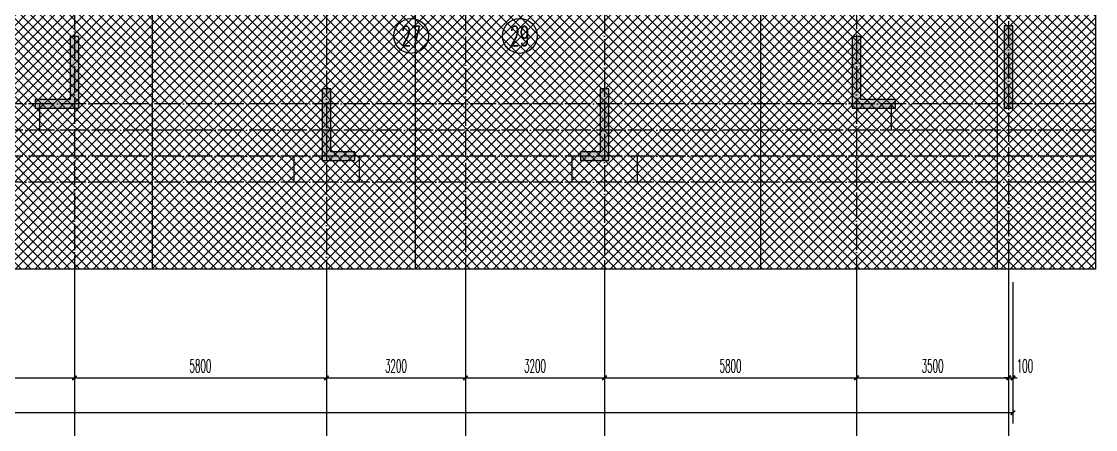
# Model space of a CAD drawing. Extents: x 27938 to 1507990, y 110129 to 923079.
# Drawn here: x 688074 to 712792, y 488633 to 498017 of the extents above; entities that cross this region are included whole.
import ezdxf
from ezdxf.enums import TextEntityAlignment as Align
from ezdxf.xclip import XClip

# ---------------------------------------------------------------- set-up
doc = ezdxf.new("R2010")
doc.units = 0
doc.header["$LTSCALE"] = 1000
doc.header["$MEASUREMENT"] = 0
doc.header["$XCLIPFRAME"] = 0
doc.linetypes.add('DOTE', pattern=[2.4200000000000004, 2, -0.2, 0.02, -0.2])
for name, color, linetype in [('----建筑底图', 8, 'Continuous'), ('AXIS', 3, 'Continuous'), ('AXIS_TEXT', 7, 'Continuous'), ('COLUMN', 9, 'Continuous'), ('DOTE', 1, 'Continuous'), ('PUB_HATCH', 8, 'Continuous')]:
    doc.layers.add(name, color=color, linetype=linetype)
doc.layers.add('填充', color=251, linetype='Continuous', lineweight=5)
doc.styles.add('_TCH_AXIS', font='COMPLEX', dxfattribs={"bigfont": 'GBCBIG'})
doc.styles.add('_TCH_DIM_T3', font='SIMPLEX.shx', dxfattribs={"width": 0.4941176470588236, "bigfont": 'GBCBIG.shx'})
doc.styles.add('COMPLEX', font='COMPLEX')
doc.dimstyles.new('_TCH_ARCH&&100', dxfattribs={"dimtxt": 297.5, "dimasz": 100, "dimexe": 250, "dimexo": 300, "dimgap": 126.25, "dimtad": 1, "dimdec": 0, "dimzin": 0, "dimdsep": 46, "dimtxsty": '_TCH_DIM_T3', "dimblk": 'ARCHTICK', "dimcen": 0.09, "dimclrt": 4, "dimazin": 2, "dimtfac": 1, "dimtdec": 0, "dimtix": 1, "dimtmove": 2, "dimatfit": 3, "dimfxl": 100, "dimtolj": 1, "dimtzin": 0, "dimarcsym": 0})

# ---------------------------------------------------------------- blocks, each defined once
blk = doc.blocks.new('GFDGFSDFGD')
at = {"layer": 'PUB_HATCH'}
for points in [[(470716.6138186982, 367423.7237571239), (470516.6138194655, 367423.7237572445), (470516.6138193845, 365523.7242152715), (470716.6138235736, 365523.7259667461)], [(448216.6364261545, 365523.7242152719), (449216.6352998484, 365523.7242152694), (449216.6352986619, 367173.7241577404), (449016.6352986619, 367173.7241577404), (449016.6352998484, 365723.7242152694), (448216.6364261545, 365723.7242152719)], [(468016.6126930281, 365523.7242152719), (468016.6126930281, 365723.7242152719), (467216.6138193342, 365723.7242152694), (467216.6138205207, 367173.7241577404), (467016.6138205207, 367173.7241577404), (467016.6138193342, 365523.7242152694)], [(455566.6242600596, 364323.7167685809), (455566.6242600596, 364523.7167686031), (455016.6362331249, 364523.716768596), (455016.6362338481, 365973.7087143213), (454816.6362338791, 365973.7087143213), (454816.6362331249, 364323.716768596)], [(460766.6248591364, 364323.7167694721), (461416.6128860577, 364323.7167694846), (461416.6128853034, 365973.7087152099), (461216.6128853345, 365973.7087152099), (461216.6128860577, 364523.7167694846), (460766.6248591364, 364523.7167695148)]]:
    blk.add_hatch(color=0, dxfattribs=at).paths.add_polyline_path(points)
at = {"layer": 'COLUMN', "color": 0}
for p, q in [((470716.6138186982, 367423.7237571239), (470516.6138194655, 367423.7237572445)), ((470516.6138194655, 367423.7237572445), (470516.6138193845, 365523.7242152715)), ((470716.6138235736, 365523.7259667461), (470716.6138186982, 367423.7237571239)), ((449216.6352986619, 367173.7241577404), (449016.6352986619, 367173.7241577404)), ((449016.6352986619, 367173.7241577404), (449016.6352998484, 365723.7242152694)), ((449216.6352998484, 365523.7242152694), (449216.6352986619, 367173.7241577404)), ((467216.6138205207, 367173.7241577404), (467016.6138205207, 367173.7241577404)), ((467016.6138205207, 367173.7241577404), (467016.6138193342, 365523.7242152694)), ((467216.6138193342, 365723.7242152694), (467216.6138205207, 367173.7241577404)), ((455016.6362338481, 365973.7087143213), (454816.6362338791, 365973.7087143213)), ((454816.6362338791, 365973.7087143213), (454816.6362331249, 364323.716768596)), ((455016.6362331249, 364523.716768596), (455016.6362338481, 365973.7087143213)), ((461416.6128853034, 365973.7087152099), (461216.6128853345, 365973.7087152099)), ((461216.6128853345, 365973.7087152099), (461216.6128860577, 364523.7167694846)), ((461416.6128860577, 364323.7167694846), (461416.6128853034, 365973.7087152099)), ((449016.6352998484, 365723.7242152694), (448216.6364261545, 365723.7242152719)), ((448216.6364261545, 365723.7242152719), (448216.6364261545, 365523.7242152719)), ((468016.6126930281, 365723.7242152719), (467216.6138193342, 365723.7242152694)), ((468016.6126930281, 365523.7242152719), (468016.6126930281, 365723.7242152719)), ((448216.6364261545, 365523.7242152719), (449216.6352998484, 365523.7242152694)), ((467016.6138193342, 365523.7242152694), (468016.6126930281, 365523.7242152719)), ((470516.6138193845, 365523.7242152715), (470716.6138235736, 365523.7259667461)), ((455566.6242600596, 364523.7167686031), (455016.6362331249, 364523.716768596)), ((455566.6242600596, 364323.7167685809), (455566.6242600596, 364523.7167686031)), ((461216.6128860577, 364523.7167694846), (460766.6248591364, 364523.7167695148)), ((460766.6248591364, 364523.7167695148), (460766.6248591364, 364323.7167694721)), ((454816.6362331249, 364323.716768596), (455566.6242600596, 364323.7167685809)), ((460766.6248591364, 364323.7167694721), (461416.6128860577, 364323.7167694846))]:
    blk.add_line(p, q, dxfattribs=at)
blk = doc.blocks.new('A$C74D73064')
at = {"layer": '填充'}
h = blk.add_hatch(dxfattribs=at)
h.set_pattern_fill('ANSI37', color=0, scale=100, style=0)
h.set_pattern_definition([(45, (-58932.59737397294, 57522.26104246161), (-112.2532015133644, 112.2532015133644), []), (135, (-58932.59737397294, 57522.26104246161), (-112.2532015133644, -112.2532015133644), [])])
h.paths.add_polyline_path([(-11083.82789761451, 26773.63365745218), (-11083.82091777574, 25273.6292442854), (-8583.827084053715, 25273.6292442854), (-8583.82764116174, 22973.6350746504), (-11083.82720834459, 22973.62955984916), (-11083.82773066033, 20773.90402130107), (-6383.836486936198, 20773.90256077482), (-6383.836485874082, 16773.62446525844), (-11233.82635060087, 16773.62446654285), (-11233.82674736297, 16773.624465956), (-14033.82971208036, 16773.62446596113), (-14033.82971208199, 18873.63040226582), (-14183.83259612235, 18873.56265653472), (-14183.8314515333, 20773.77960344986), (-14083.83046232309, 20773.89393582311), (-14083.83740852779, 26773.63032405323)], flags=16)
h.paths.add_polyline_path([(-39083.80215025903, 26773.63365745207), (-39083.8091300978, 25273.62924428529), (-41583.80296381982, 25273.62924428529), (-41583.80240671179, 22973.63507465029), (-39083.80283952894, 22973.62955984904), (-39083.80231721321, 20773.90402130096), (-43683.6098452587, 20773.90256089554), (-43683.60984632082, 16773.62446537917), (-38933.80369727267, 16773.62446654274), (-38933.80330051057, 16773.62446595589), (-36133.80033579317, 16773.62446596101), (-36133.80033579154, 18873.6304022657), (-35983.79745175119, 18873.5626565346), (-35983.79859634023, 21373.59815458627), (-36083.79958555044, 21373.71248695953), (-36083.79263934575, 26773.63032405311)], flags=16)
h.paths.add_polyline_path([(-52083.80424523528, 29673.63447373034), (1916.182622306049, 29673.63447373034), (1916.182622306049, 10173.63447490719), (-52083.80424523528, 10173.63447490719)])
at = {"color": 0}
blk.add_lwpolyline([(-52083.80424523528, 29673.63447373034), (1916.182622306049, 29673.63447373034), (1916.182622306049, 10173.63447490719), (-52083.80424523528, 10173.63447490719)], close=True, dxfattribs=at)
at = {"layer": 'DOTE', "color": 0}
for p, q in [((-19794.96489887004, 128076.6066358481), (-19794.96489887004, 3986.254199284944)), ((-13744.9648988698, 128076.6066358481), (-13744.9648988698, 3986.254199284944)), ((-5794.964898869745, 128076.6066358481), (-5794.964898869745, 3986.254199284944)), ((-344.9648988696281, 128076.6066358481), (-344.9648988696281, 3986.254199284944))]:
    blk.add_line(p, q, dxfattribs=at)
at = {"color": 169}
blk.add_blockref('GFDGFSDFGD', (-470700.3817029707, -351650.0903577822), dxfattribs=at)
blk = doc.blocks.new('HFHFTHFD')
at = {"layer": 'DOTE', "color": 0, "linetype": 'DOTE', "ltscale": 0.3}
for p, q in [((470616.5787020952, 612948.8100463543), (470616.5787020951, 593448.8100475312)), ((454916.7956122105, 604548.8100471115), (454916.5572260541, 593448.8100475312)), ((461316.3617923568, 604548.8100471115), (461316.6001785134, 593448.8100475312)), ((449116.5786929213, 601748.8100392178), (449116.5786929213, 593448.8100475312)), ((467116.5787022669, 601748.8100392178), (467116.5787022669, 593448.8100475312)), ((458116.5786953176, 600248.8100463543), (458116.5786953176, 593448.8100475312)), ((472616.5787020951, 597248.8100389724), (418616.5787028495, 597248.8100389724)), ((448316.5786817771, 597248.8100389725), (448316.5786817771, 596648.8100389723)), ((467916.5787022669, 597248.8100389725), (467916.578702267, 596648.8100389723)), ((472616.5787020951, 596648.8100389723), (418616.5787028495, 596648.8100389723)), ((472616.5787020951, 596048.810047531), (418616.5787028495, 596048.810047531)), ((454166.6130435566, 596048.8100475312), (454166.6001578184, 595448.8100475312)), ((455666.5829771796, 596048.8100475312), (455666.5958629177, 595448.8100475312)), ((460566.5744068645, 596048.8100475312), (460566.5615211263, 595448.8100475312)), ((462066.5443404875, 596048.8100475312), (462066.5572262256, 595448.8100475312)), ((472616.5787020951, 595448.810047531), (418616.5787028495, 595448.8100475312))]:
    blk.add_line(p, q, dxfattribs=at)
blk = doc.blocks.new('_ArchTick')
at = {"color": 0, "linetype": 'ByBlock', "const_width": 0.4}
blk.add_lwpolyline([(-0.5, -0.5), (0.5, 0.5)], dxfattribs=at)
blk = doc.blocks.new('*D371')
at = {"layer": 'AXIS', "color": 0, "lineweight": -2}
for p, q in [((710791.7834146576, 492020.5607476054), (710791.7834146576, 489570.5607476054)), ((710891.7834146722, 492020.5607476054), (710891.7834146722, 489570.5607476054)), ((710791.7834146576, 489820.5607476054), (710691.7834146576, 489820.5607476054)), ((710791.7834146576, 489820.5607476054), (710891.7834146722, 489820.5607476054)), ((710891.7834146722, 489820.5607476054), (710991.7834146722, 489820.5607476054))]:
    blk.add_line(p, q, dxfattribs=at)
at = {"layer": 'Defpoints', "color": 0}
for p in [(710791.7834146576, 492320.5607476054), (710891.7834146722, 492320.5607476054), (710891.7834146722, 489820.5607476054)]:
    blk.add_point(p, dxfattribs=at)
at = {"layer": 'AXIS', "color": 0, "lineweight": -2, "xscale": 100, "yscale": 100, "zscale": 100}
blk.add_blockref('_ArchTick', (710791.7834146576, 489820.5607476054), dxfattribs=at)
at = {"layer": 'AXIS', "color": 0, "lineweight": -2, "xscale": 100, "yscale": 100, "zscale": 100, "rotation": 180}
blk.add_blockref('_ArchTick', (710891.7834146722, 489820.5607476054), dxfattribs=at)
at = {"layer": 'AXIS', "color": 4, "insert": (711166.7834146722, 490095.5607476054), "char_height": 297.5, "attachment_point": 5, "style": '_TCH_DIM_T3'}
blk.add_mtext('\\A1;100', dxfattribs=at)
blk = doc.blocks.new('*D372')
at = {"layer": 'AXIS', "color": 0, "lineweight": -2}
for p, q in [((707291.7834146566, 492020.5607476054), (707291.7834146566, 489570.5607476054)), ((710791.7834146576, 492020.5607476054), (710791.7834146576, 489570.5607476054)), ((707291.7834146566, 489820.5607476054), (710791.7834146576, 489820.5607476054))]:
    blk.add_line(p, q, dxfattribs=at)
at = {"layer": 'Defpoints', "color": 0}
for p in [(707291.7834146566, 492320.5607476054), (710791.7834146576, 492320.5607476054), (710791.7834146576, 489820.5607476054)]:
    blk.add_point(p, dxfattribs=at)
at = {"layer": 'AXIS', "color": 0, "lineweight": -2, "xscale": 100, "yscale": 100, "zscale": 100, "rotation": 180}
blk.add_blockref('_ArchTick', (707291.7834146566, 489820.5607476054), dxfattribs=at)
at = {"layer": 'AXIS', "color": 0, "lineweight": -2, "xscale": 100, "yscale": 100, "zscale": 100}
blk.add_blockref('_ArchTick', (710791.7834146576, 489820.5607476054), dxfattribs=at)
at = {"layer": 'AXIS', "color": 4, "insert": (709041.7834146571, 490095.5607476054), "char_height": 297.5, "attachment_point": 5, "style": '_TCH_DIM_T3'}
blk.add_mtext('\\A1;3500', dxfattribs=at)
blk = doc.blocks.new('*D373')
at = {"layer": 'AXIS', "color": 0, "lineweight": -2}
for p, q in [((701491.8048923209, 492020.5607476054), (701491.8048923209, 489570.5607476054)), ((707291.7834146566, 492020.5607476054), (707291.7834146566, 489570.5607476054)), ((701491.8048923209, 489820.5607476054), (707291.7834146566, 489820.5607476054))]:
    blk.add_line(p, q, dxfattribs=at)
at = {"layer": 'Defpoints', "color": 0}
for p in [(701491.8048923209, 492320.5607476054), (707291.7834146566, 492320.5607476054), (707291.7834146566, 489820.5607476054)]:
    blk.add_point(p, dxfattribs=at)
at = {"layer": 'AXIS', "color": 0, "lineweight": -2, "xscale": 100, "yscale": 100, "zscale": 100, "rotation": 180}
blk.add_blockref('_ArchTick', (701491.8048923209, 489820.5607476054), dxfattribs=at)
at = {"layer": 'AXIS', "color": 0, "lineweight": -2, "xscale": 100, "yscale": 100, "zscale": 100}
blk.add_blockref('_ArchTick', (707291.7834146566, 489820.5607476054), dxfattribs=at)
at = {"layer": 'AXIS', "color": 4, "insert": (704391.7941534887, 490095.5607476054), "char_height": 297.5, "attachment_point": 5, "style": '_TCH_DIM_T3'}
blk.add_mtext('\\A1;5800', dxfattribs=at)
blk = doc.blocks.new('*D374')
at = {"layer": 'AXIS', "color": 0, "lineweight": -2}
for p, q in [((698291.7899737097, 492020.5607476054), (698291.7899737097, 489570.5607476054)), ((701491.8048923209, 492020.5607476054), (701491.8048923209, 489570.5607476054)), ((698291.7899737097, 489820.5607476054), (701491.8048923209, 489820.5607476054))]:
    blk.add_line(p, q, dxfattribs=at)
at = {"layer": 'Defpoints', "color": 0}
for p in [(698291.7899737097, 492320.5607476054), (701491.8048923209, 492320.5607476054), (701491.8048923209, 489820.5607476054)]:
    blk.add_point(p, dxfattribs=at)
at = {"layer": 'AXIS', "color": 0, "lineweight": -2, "xscale": 100, "yscale": 100, "zscale": 100, "rotation": 180}
blk.add_blockref('_ArchTick', (698291.7899737097, 489820.5607476054), dxfattribs=at)
at = {"layer": 'AXIS', "color": 0, "lineweight": -2, "xscale": 100, "yscale": 100, "zscale": 100}
blk.add_blockref('_ArchTick', (701491.8048923209, 489820.5607476054), dxfattribs=at)
at = {"layer": 'AXIS', "color": 4, "insert": (699891.7974330153, 490095.5607476054), "char_height": 297.5, "attachment_point": 5, "style": '_TCH_DIM_T3'}
blk.add_mtext('\\A1;3200', dxfattribs=at)
blk = doc.blocks.new('*D375')
at = {"layer": 'AXIS', "color": 0, "lineweight": -2}
for p, q in [((695091.7750719829, 492020.5607476054), (695091.7750719829, 489570.5607476054)), ((698291.7899737097, 492020.5607476054), (698291.7899737097, 489570.5607476054)), ((695091.7750719829, 489820.5607476054), (698291.7899737097, 489820.5607476054))]:
    blk.add_line(p, q, dxfattribs=at)
at = {"layer": 'Defpoints', "color": 0}
for p in [(695091.7750719829, 492320.5607476054), (698291.7899737097, 492320.5607476054), (698291.7899737097, 489820.5607476054)]:
    blk.add_point(p, dxfattribs=at)
at = {"layer": 'AXIS', "color": 0, "lineweight": -2, "xscale": 100, "yscale": 100, "zscale": 100, "rotation": 180}
blk.add_blockref('_ArchTick', (695091.7750719829, 489820.5607476054), dxfattribs=at)
at = {"layer": 'AXIS', "color": 0, "lineweight": -2, "xscale": 100, "yscale": 100, "zscale": 100}
blk.add_blockref('_ArchTick', (698291.7899737097, 489820.5607476054), dxfattribs=at)
at = {"layer": 'AXIS', "color": 4, "insert": (696691.7825228462, 490095.5607476054), "char_height": 297.5, "attachment_point": 5, "style": '_TCH_DIM_T3'}
blk.add_mtext('\\A1;3200', dxfattribs=at)
blk = doc.blocks.new('*D376')
at = {"layer": 'AXIS', "color": 0, "lineweight": -2}
for p, q in [((689291.7899713134, 492020.5607476054), (689291.7899713134, 489570.5607476054)), ((695091.7750719829, 492020.5607476054), (695091.7750719829, 489570.5607476054)), ((689291.7899713134, 489820.5607476054), (695091.7750719829, 489820.5607476054))]:
    blk.add_line(p, q, dxfattribs=at)
at = {"layer": 'Defpoints', "color": 0}
for p in [(689291.7899713134, 492320.5607476054), (695091.7750719829, 492320.5607476054), (695091.7750719829, 489820.5607476054)]:
    blk.add_point(p, dxfattribs=at)
at = {"layer": 'AXIS', "color": 0, "lineweight": -2, "xscale": 100, "yscale": 100, "zscale": 100, "rotation": 180}
blk.add_blockref('_ArchTick', (689291.7899713134, 489820.5607476054), dxfattribs=at)
at = {"layer": 'AXIS', "color": 0, "lineweight": -2, "xscale": 100, "yscale": 100, "zscale": 100}
blk.add_blockref('_ArchTick', (695091.7750719829, 489820.5607476054), dxfattribs=at)
at = {"layer": 'AXIS', "color": 4, "insert": (692191.7825216481, 490095.5607476054), "char_height": 297.5, "attachment_point": 5, "style": '_TCH_DIM_T3'}
blk.add_mtext('\\A1;5800', dxfattribs=at)
blk = doc.blocks.new('*D377')
at = {"layer": 'AXIS', "color": 0, "lineweight": -2}
for p, q in [((685791.7899808645, 492020.5607476054), (685791.7899808645, 489570.5607476054)), ((689291.7899713134, 492020.5607476054), (689291.7899713134, 489570.5607476054)), ((685791.7899808645, 489820.5607476054), (689291.7899713134, 489820.5607476054))]:
    blk.add_line(p, q, dxfattribs=at)
at = {"layer": 'Defpoints', "color": 0}
for p in [(685791.7899808645, 492320.5607476054), (689291.7899713134, 492320.5607476054), (689291.7899713134, 489820.5607476054)]:
    blk.add_point(p, dxfattribs=at)
at = {"layer": 'AXIS', "color": 0, "lineweight": -2, "xscale": 100, "yscale": 100, "zscale": 100, "rotation": 180}
blk.add_blockref('_ArchTick', (685791.7899808645, 489820.5607476054), dxfattribs=at)
at = {"layer": 'AXIS', "color": 0, "lineweight": -2, "xscale": 100, "yscale": 100, "zscale": 100}
blk.add_blockref('_ArchTick', (689291.7899713134, 489820.5607476054), dxfattribs=at)
at = {"layer": 'AXIS', "color": 4, "insert": (687541.789976089, 490095.5607476054), "char_height": 297.5, "attachment_point": 5, "style": '_TCH_DIM_T3'}
blk.add_mtext('\\A1;3500', dxfattribs=at)
blk = doc.blocks.new('*D385')
at = {"layer": 'AXIS', "color": 0, "lineweight": -2}
for p, q in [((660691.7965470566, 492020.5607476054), (660691.7965470566, 488770.5607476054)), ((710891.7834146722, 492020.5607476054), (710891.7834146722, 488770.5607476054)), ((660691.7965470566, 489020.5607476054), (710891.7834146722, 489020.5607476054))]:
    blk.add_line(p, q, dxfattribs=at)
at = {"layer": 'Defpoints', "color": 0}
for p in [(660691.7965470566, 492320.5607476054), (710891.7834146722, 492320.5607476054), (710891.7834146722, 489020.5607476054)]:
    blk.add_point(p, dxfattribs=at)
at = {"layer": 'AXIS', "color": 0, "lineweight": -2, "xscale": 100, "yscale": 100, "zscale": 100, "rotation": 180}
blk.add_blockref('_ArchTick', (660691.7965470566, 489020.5607476054), dxfattribs=at)
at = {"layer": 'AXIS', "color": 0, "lineweight": -2, "xscale": 100, "yscale": 100, "zscale": 100}
blk.add_blockref('_ArchTick', (710891.7834146722, 489020.5607476054), dxfattribs=at)
at = {"layer": 'AXIS', "color": 4, "insert": (685791.7899808644, 489295.5607476054), "char_height": 297.5, "attachment_point": 5, "style": '_TCH_DIM_T3'}
blk.add_mtext('\\A1;50200', dxfattribs=at)
blk = doc.blocks.new('_AXISO')
at = {"color": 0}
blk.add_circle((0, 0), 0.5, dxfattribs=at)
at = {"layer": 'AXIS_TEXT', "color": 0, "style": 'COMPLEX', "width": 1.041666666666667}
blk.add_attdef('A', text='', height=0.56, dxfattribs=at).set_placement((-0.25, -0.28), (0.25, -0.28), align=Align.FIT)

msp = doc.modelspace()

# ---------------------------------------------------------------- linework, layer by layer
at = {"layer": 'AXIS', "color": 8}
for p, q in [((689291.7899713134, 492320.5027622447), (689291.7899713134, 488320.5027622447)), ((695091.7750719829, 492320.640210759), (695091.7750719829, 488320.640210759)), ((698291.7899737096, 492320.5027622447), (698291.7899737096, 488320.5027622447)), ((701491.8048923208, 492320.5027622447), (701491.8048923208, 488320.5027622447)), ((707291.7834146566, 492320.5607476049), (707291.7834146566, 488320.5607476049)), ((710791.7834146576, 492320.5607476054), (710791.7834146576, 488320.5607476054))]:
    msp.add_line(p, q, dxfattribs=at)

# ---------------------------------------------------------------- block references
at = {"layer": '----建筑底图', "color": 169}
ref = msp.add_blockref('A$C74D73064', (710875.5995507984, 482146.9262726993), dxfattribs=at)
XClip(ref).set_block_clipping_path([(-52083.80424523528, 10173.634474907187), (1916.182622306107, 29673.634473730403)])
at = {"layer": '----建筑底图', "color": 8}
msp.add_blockref('GFDGFSDFGD', (240175.2178478277, 130496.8359149172), dxfattribs=at)
at = {"color": 169}
msp.add_blockref('HFHFTHFD', (240175.2178442443, -101128.249299926), dxfattribs=at)
at = {"layer": 'AXIS', "color": 8}
ref = msp.add_blockref('_AXISO', (697041.7965526188, 497684.2976864284), dxfattribs=dict(at, xscale=800, yscale=800, zscale=800))
ref.add_attrib('A', '27', dxfattribs={"layer": 'AXIS_TEXT', "color": 8, "ltscale": 0.5, "height": 452.5483399593904, "style": '_TCH_AXIS', "width": 0.6176470588236335}).set_placement((696815.5223826391, 497458.0235164487), (697268.0707225986, 497458.0235164487), align=Align.FIT)
ref = msp.add_blockref('_AXISO', (699541.7968062621, 497684.2979071756), dxfattribs=dict(at, xscale=800, yscale=800, zscale=800))
ref.add_attrib('A', '29', dxfattribs={"layer": 'AXIS_TEXT', "color": 8, "ltscale": 0.5, "height": 452.5483399593904, "style": '_TCH_AXIS', "width": 0.6176470588236335}).set_placement((699315.5226362824, 497458.0237371959), (699768.0709762418, 497458.0237371959), align=Align.FIT)

# ---------------------------------------------------------------- dimensions: what is measured, and where the dimension line sits
for p1, p2, distance, picture, middle in [((660691.7965470566, 492320.5607476054), (710891.7834146722, 492320.5607476054), -3300.0000000000005, '*D385', (685791.7899808644, 489295.5607476054)), ((685791.7899808645, 492320.5607476054), (689291.7899713134, 492320.5607476054), -2500, '*D377', (687541.789976089, 490095.5607476054)), ((689291.7899713134, 492320.5607476054), (695091.7750719829, 492320.5607476054), -2500, '*D376', (692191.7825216481, 490095.5607476054)), ((695091.7750719829, 492320.5607476054), (698291.7899737097, 492320.5607476054), -2500, '*D375', (696691.7825228462, 490095.5607476054)), ((698291.7899737097, 492320.5607476054), (701491.8048923209, 492320.5607476054), -2500, '*D374', (699891.7974330153, 490095.5607476054)), ((701491.8048923209, 492320.5607476054), (707291.7834146566, 492320.5607476054), -2500, '*D373', (704391.7941534887, 490095.5607476054)), ((707291.7834146566, 492320.5607476054), (710791.7834146576, 492320.5607476054), -2500, '*D372', (709041.7834146571, 490095.5607476054))]:
    dim = msp.add_aligned_dim(p1=p1, p2=p2, distance=distance, dimstyle='_TCH_ARCH&&100', dxfattribs=at)
    dim.commit()
    dim.dimension.update_dxf_attribs({"geometry": picture, "text_midpoint": middle})
dim = msp.add_linear_dim(base=(710891.7834146722, 489820.5607476054), p1=(710791.7834146576, 492320.5607476054), p2=(710891.7834146722, 492320.5607476054), angle=0, dimstyle='_TCH_ARCH&&100', dxfattribs=at)
dim.commit()
dim.dimension.update_dxf_attribs({"geometry": '*D371', "text_midpoint": (711166.7834146722, 490095.5607476054), "dimtype": 129})

doc.saveas('drawing.dxf')
